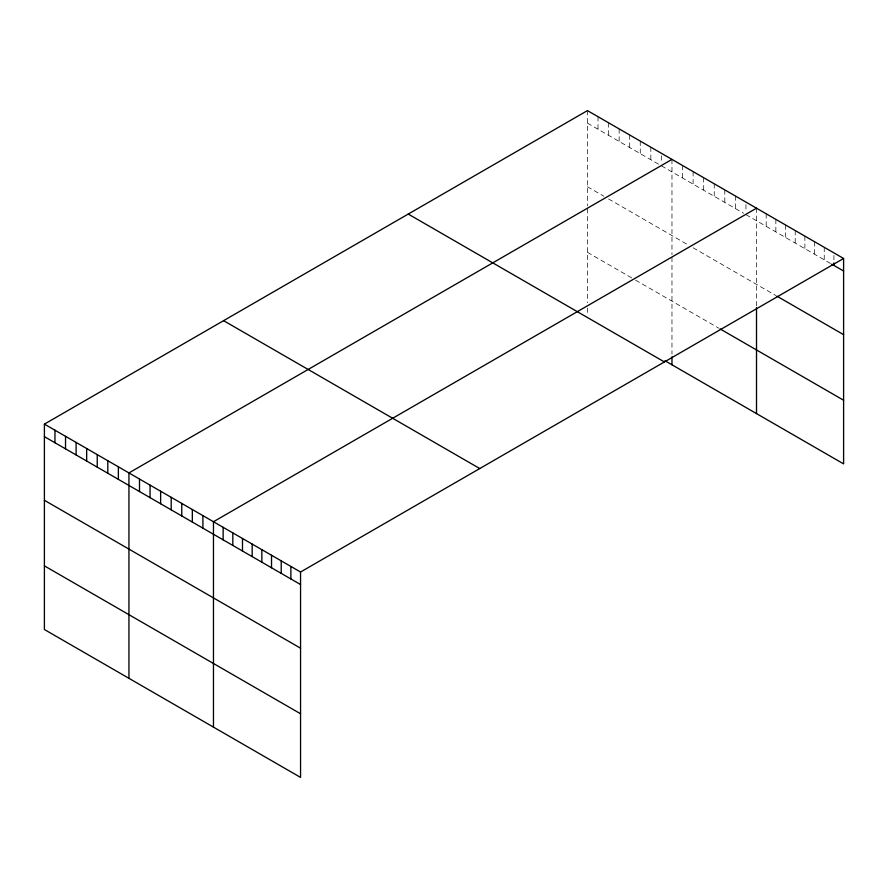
<?xml version="1.0" encoding="UTF-8"?>
<svg xmlns="http://www.w3.org/2000/svg" width="888" height="888" viewBox="0 0 888 888"><rect width="100%" height="100%" fill="white"/><g stroke="black" fill="none" stroke-linecap="round" stroke-linejoin="round"><path stroke-width="0.67" stroke-dasharray="4.44 3.33" d="M587.445 110.6L587.445 205.894M587.445 123.132L659.063 164.48M661.405 165.834L743.589 213.275M745.942 214.641L830.702 263.57M587.445 186.769L603.884 196.259M608.58 198.968L688.411 245.066M693.106 247.774L775.857 295.549M587.445 252.347L634.409 279.454M635.575 280.131L718.936 328.26M833.921 255.411L833.921 261.671M824.242 247.319L824.242 259.84M814.574 241.725L814.574 254.257M804.894 236.141L804.894 248.673M795.215 230.558L795.215 243.079M785.536 224.964L785.536 237.496M775.857 219.38L775.857 231.912M766.189 213.797L766.189 226.318M756.509 208.203L756.509 306.238M745.942 204.606L745.942 212.132M735.375 196.004L735.375 208.536M724.808 189.91L724.808 202.431M714.241 183.805L714.241 196.337M703.673 177.7L703.673 190.232M693.106 171.606L693.106 184.138M682.539 165.501L682.539 178.033M671.972 159.407L671.972 254.701M671.972 257.431L671.972 354.19M661.405 155.811L661.405 163.325M650.837 147.197L650.837 159.729M640.27 141.103L640.27 153.635M629.703 134.998L629.703 147.53M619.147 128.904L619.147 141.425M608.58 122.799L608.58 135.331M598.013 116.694L598.013 129.226M587.445 208.625L587.445 302.73M587.445 308.036L587.445 314.663"/><path stroke-width="1.33" d="M843.6 258.486L300.555 572.016L300.555 777.4L44.4 629.514L44.4 424.12L587.445 110.6L843.6 258.486L843.6 463.88L664.934 360.728M671.972 159.407L128.938 472.927L128.938 678.31M756.509 208.203L213.464 521.733L213.464 727.117M831.767 264.191L843.6 271.018M776.933 296.17L843.6 334.665M720.113 328.937L843.6 400.233M408.236 214.064L664.402 361.949M223.598 320.657L479.764 468.553M44.4 424.12L300.555 572.016M44.4 436.652L300.555 584.537M44.4 500.299L300.555 648.185M44.4 565.867L300.555 713.763M833.921 262.926L833.921 265.434M756.509 307.603L756.509 413.597M671.972 356.832L671.972 364.79M290.876 566.422L290.876 578.954M281.207 560.839L281.207 573.37M271.528 555.255L271.528 567.776M261.849 549.661L261.849 562.193M252.17 544.078L252.17 556.61M242.491 538.494L242.491 551.015M232.823 532.9L232.823 545.432M223.143 527.317L223.143 539.849M202.897 515.628L202.897 528.16M192.33 509.523L192.33 522.055M181.763 503.429L181.763 515.961M171.195 497.324L171.195 509.856M160.628 491.231L160.628 503.751M150.061 485.126L150.061 497.657M139.494 479.021L139.494 491.552M118.37 466.822L118.37 479.354M107.803 460.728L107.803 473.249M97.236 454.623L97.236 467.155M86.669 448.518L86.669 461.05M76.102 442.424L76.102 454.956M65.534 436.319L65.534 448.851M54.967 430.225L54.967 442.746"/></g></svg>
